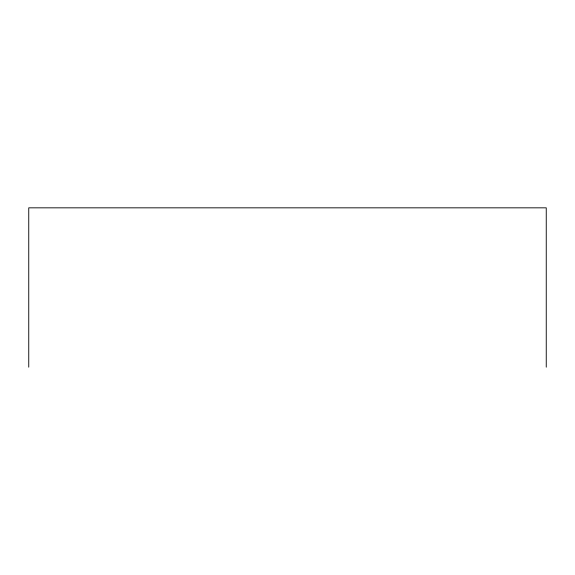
<?xml version="1.0" encoding="UTF-8"?>
<svg xmlns="http://www.w3.org/2000/svg" width="575" height="575" viewBox="0 0 575 575"><rect width="100%" height="100%" fill="white"/><g stroke="black" fill="none" stroke-linecap="round" stroke-linejoin="round"><path stroke-width="0.86" d="M546.25 367.166L546.25 207.834L28.75 207.834L28.75 367.166"/></g></svg>
